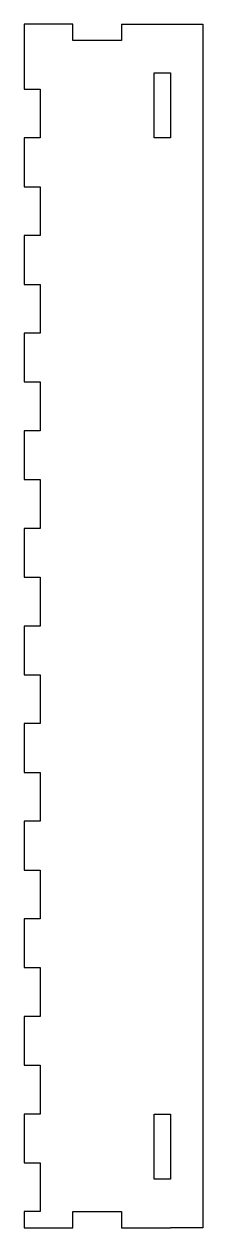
# Model space of a CAD drawing. Extents: x 0 to 55, y -185 to 185.
import ezdxf

# ---------------------------------------------------------------- set-up
doc = ezdxf.new("R2010")
doc.units = 0
doc.layers.get('0').update_dxf_attribs({"linetype": 'continuous'})

# ---------------------------------------------------------------- blocks, each defined once
blk = doc.blocks.new('FACEFEAT')
at = {"color": 0}
for p, q in [((0, 185), (0, 165)), ((15, 185), (0, 185)), ((15, 180), (15, 185)), ((30, 185), (30, 180)), ((30, 185), (55, 185)), ((55, 185), (55, -185)), ((30, 180), (15, 180)), ((40, 170), (45, 170)), ((40, 150), (40, 170)), ((45, 170), (45, 150)), ((0, 165), (5, 165)), ((5, 165), (5, 150)), ((0, 150), (0, 135)), ((5, 150), (0, 150)), ((45, 150), (40, 150)), ((0, 135), (5, 135)), ((5, 135), (5, 120)), ((0, 120), (0, 105)), ((5, 120), (0, 120)), ((0, 105), (5, 105)), ((5, 105), (5, 90)), ((0, 90), (0, 75)), ((5, 90), (0, 90)), ((0, 75), (5, 75)), ((5, 75), (5, 60)), ((0, 60), (0, 45)), ((5, 60), (0, 60)), ((0, 45), (5, 45)), ((5, 45), (5, 30)), ((0, 30), (0, 15)), ((5, 30), (0, 30)), ((0, 15), (5, 15)), ((5, 15), (5, 0)), ((0, 0), (0, -15)), ((5, 0), (0, 0)), ((0, -15), (5, -15)), ((5, -15), (5, -30)), ((0, -30), (0, -45)), ((5, -30), (0, -30)), ((0, -45), (5, -45)), ((5, -45), (5, -60)), ((0, -60), (0, -75)), ((5, -60), (0, -60)), ((0, -75), (5, -75)), ((5, -75), (5, -90)), ((0, -90), (0, -105)), ((5, -90), (0, -90)), ((0, -105), (5, -105)), ((5, -105), (5, -120)), ((0, -120), (0, -135)), ((5, -120), (0, -120)), ((0, -135), (5, -135)), ((5, -135), (5, -150)), ((0, -150), (0, -165)), ((5, -150), (0, -150)), ((40, -150), (45, -150)), ((40, -170), (40, -150)), ((45, -150), (45, -170)), ((0, -165), (5, -165)), ((5, -165), (5, -180)), ((45, -170), (40, -170)), ((0, -180), (0, -185)), ((5, -180), (0, -180)), ((15, -180), (30, -180)), ((15, -185), (15, -180)), ((30, -180), (30, -185)), ((0, -185), (15, -185)), ((30, -185), (45, -185)), ((55, -185), (45, -185))]:
    blk.add_line(p, q, dxfattribs=at)

msp = doc.modelspace()

# ---------------------------------------------------------------- block references
at = {"color": 0}
msp.add_blockref('FACEFEAT', (0, 0), dxfattribs=at)

doc.saveas('drawing.dxf')
